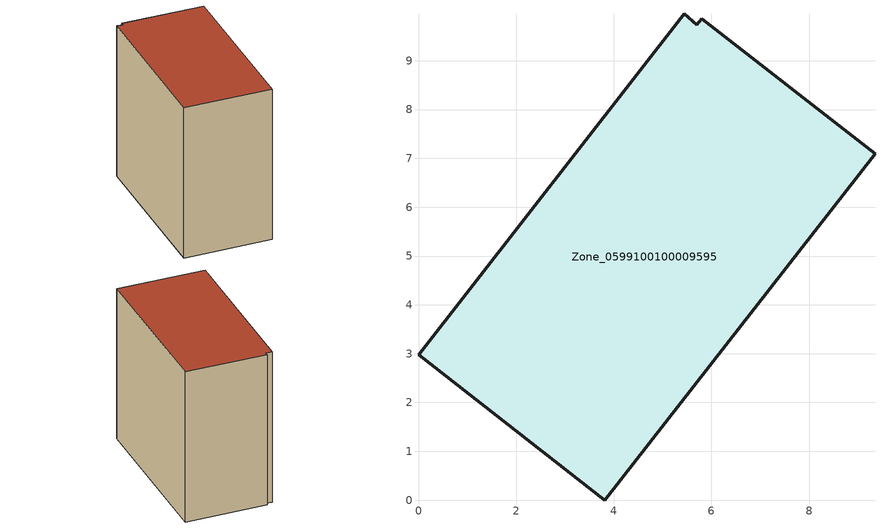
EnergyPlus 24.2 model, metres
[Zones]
Zone_0599100100009595
 floor ground (C_G): 5.7,9.74 5.8,9.86 9.35,7.09 3.82,0 0,2.98 5.45,9.96 z3.27
 wall outside (C_F): 0,2.98 3.82,0 9.35,7.09 5.8,9.86 5.7,9.74 5.45,9.96 0,2.98 z3.27:12.11
 roof outside (C_R): 5.7,9.74 5.45,9.96 0,2.98 3.82,0 9.35,7.09 5.8,9.86 z12.11
[BUILDING]
Pand.0599100100009595: North Axis=0; Terrain=City; Loads Convergence Tolerance Value=0.04; Temperature Convergence Tolerance Value=0.4; Solar Distribution=FullExterior; Maximum Number of Warmup Days=25; Minimum Number of Warmup Days=1
[Site:Location]
Rotterdam.The.Hague.AP_ZH_NLD Design_Conditions: Latitude=51.96; Longitude=4.45; Time Zone=1; Elevation=-4.5
[SITE:GROUNDTEMPERATURE:BUILDINGSURFACE]
18, 18, 18, 18, 18, 18, 18, 18, 18, 18, 18, 18
[MATERIAL] Thermal Absorptance=0.9; Solar Absorptance=0.7; Visible Absorptance=0.7
Name | Roughness | Thickness | Conductivity | Density | Specific Heat
G.TC.2015-2018 | MediumSmooth | 0.15 | 0.0428571 | 540 | 1210
F.TC.2015-2018 | Rough | 0.3 | 0.0666667 | 1920 | 840
R.TC.2015-2018 | MediumRough | 0.2 | 0.0333333 | 1500 | 1000
[CONSTRUCTION]
C_G: G.TC.2015-2018
C_F: F.TC.2015-2018
C_R: R.TC.2015-2018
[ZONE]
Zone_0599100100009595: Type=1; Multiplier=1; Ceiling Height=Autocalculate; Volume=Autocalculate; Floor Area=autocalculate; Part of Total Floor Area=Yes
[ZONEINFILTRATION:DESIGNFLOWRATE]
Infil_Zone_0599100100009595: Zone or ZoneList or Space or SpaceList=Zone_0599100100009595; Schedule=AlwaysOn; Design Flow Rate Calculation Method=Flow/Area; Flow Rate per Floor Area=0.0015; Constant Term Coefficient=1; Temperature Term Coefficient=0; Velocity Term Coefficient=0; Velocity Squared Term Coefficient=0
[HVACTEMPLATE:ZONE:IDEALLOADSAIRSYSTEM]
Zone_0599100100009595: Maximum Heating Supply Air Temperature=50; Minimum Cooling Supply Air Temperature=13; Maximum Heating Supply Air Humidity Ratio=0.0156; Minimum Cooling Supply Air Humidity Ratio=0.0077; Heating Limit=NoLimit; Cooling Limit=NoLimit; Dehumidification Control Type=ConstantSensibleHeatRatio; Cooling Sensible Heat Ratio=0.7; Dehumidification Setpoint=60; Humidification Control Type=None; Humidification Setpoint=30; Outdoor Air Method=None; Outdoor Air Flow Rate per Person=0.00944; Outdoor Air Flow Rate per Zone Floor Area=0; Outdoor Air Flow Rate per Zone=0; Demand Controlled Ventilation Type=None; Outdoor Air Economizer Type=NoEconomizer; Heat Recovery Type=None; Sensible Heat Recovery Effectiveness=0.7; Latent Heat Recovery Effectiveness=0.65
[ZONECONTROL:THERMOSTAT]
ThermostatControl_Zone_0599100100009595: Zone or ZoneList=Zone_0599100100009595; Control Type Schedule=DualSetpointControlType; Control 1=Thermostat_Zone_0599100100009595; Temperature Difference Between Cutout And Setpoint=0
[THERMOSTATSETPOINT:DUALSETPOINT]
Thermostat_Zone_0599100100009595: Heating Setpoint Temperature Schedule=HeatingSetpoint_Zone_0599100100009595; Cooling Setpoint Temperature Schedule=CoolingSetpoint_Zone_0599100100009595
[SCHEDULE:COMPACT]
HeatingSetpoint_Zone_0599100100009595: Through: 12/31, For: AllDays, Until: 24:00, 21
CoolingSetpoint_Zone_0599100100009595: Through: 12/31, For: AllDays, Until: 24:00, 24
DualSetpointControlType: Through: 12/31, For: AllDays, Until: 24:00, 4
AlwaysOn: Through: 12/31, For: AllDays, Until: 24:00, 1
